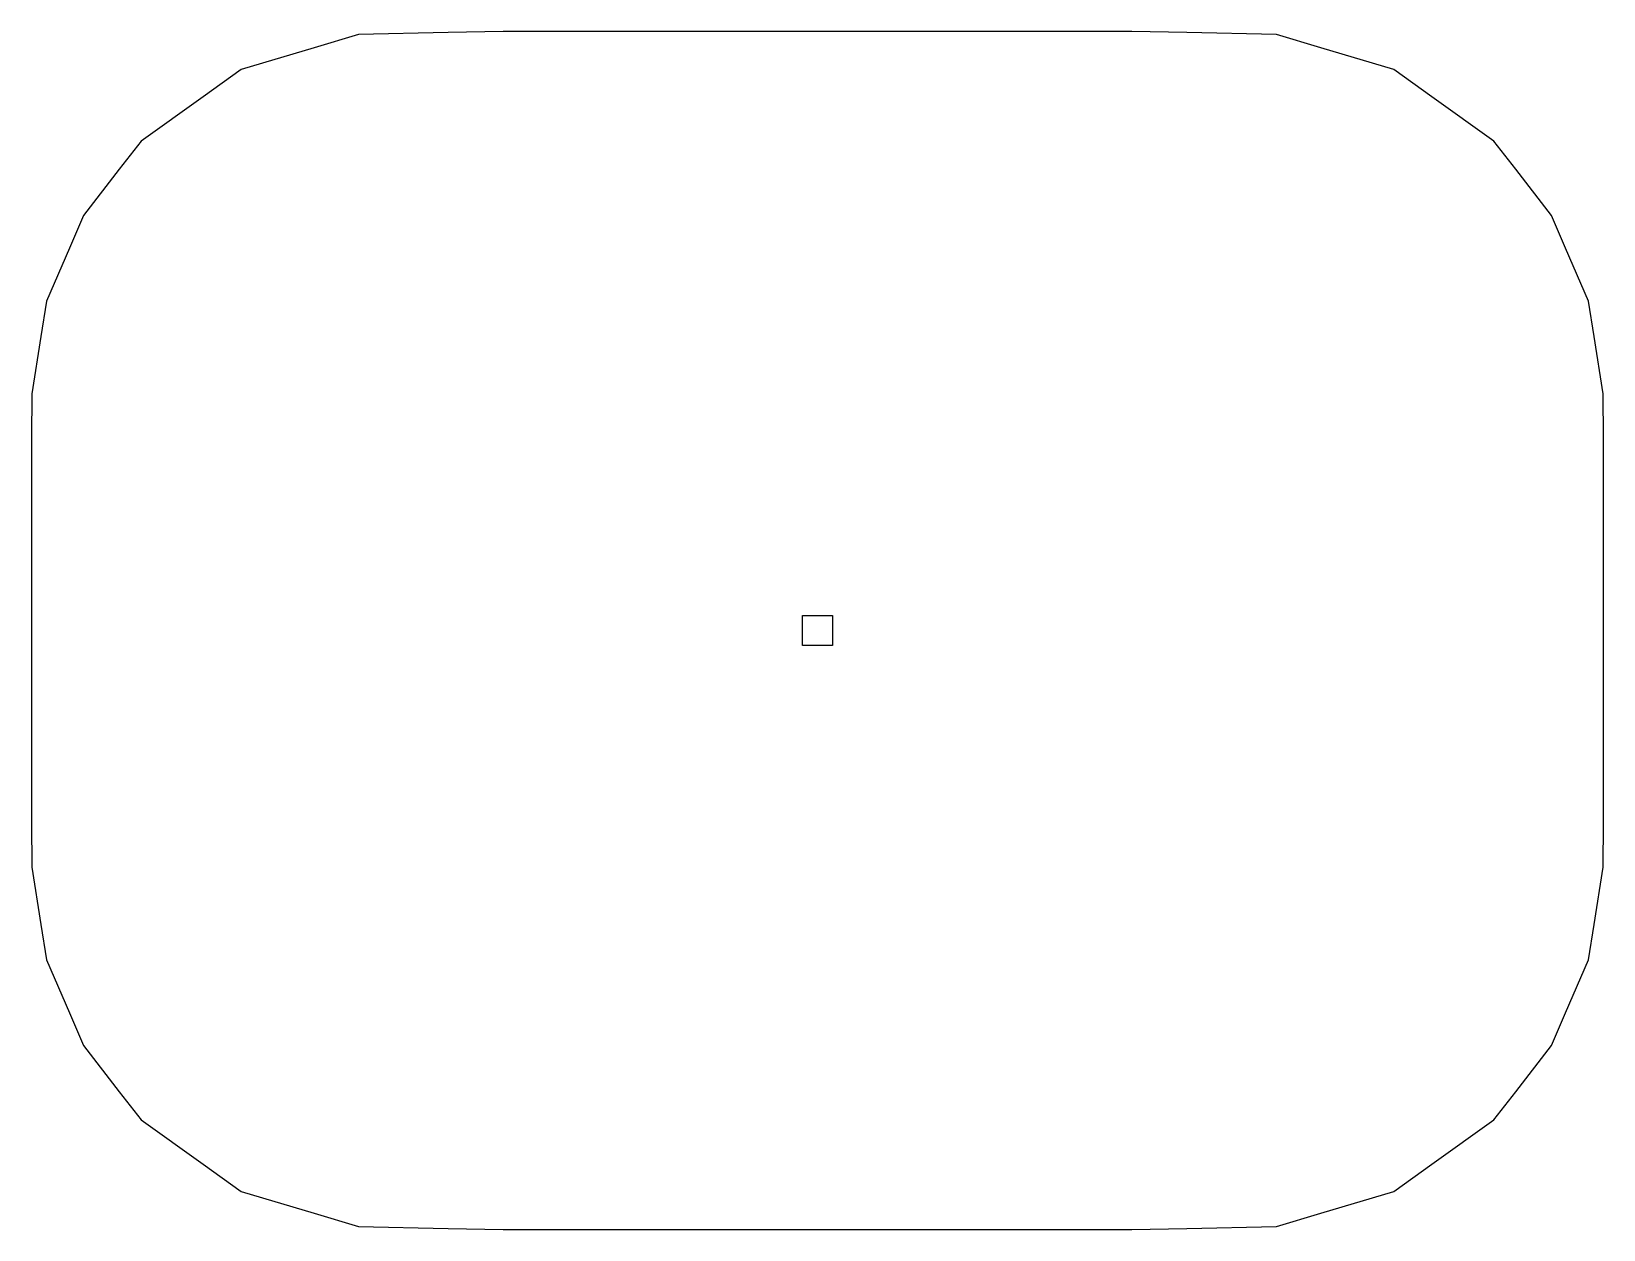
# Model space of a CAD drawing. Extents: x -10.5 to 10.5, y -8 to 8.
import ezdxf

# ---------------------------------------------------------------- set-up
doc = ezdxf.new("R2010")
doc.units = 0

msp = doc.modelspace()

# ---------------------------------------------------------------- linework, layer by layer
for p, q in [((-4.932, 7.985), (-6.131, 7.96)), ((-4.2, 8), (-4.932, 7.985)), ((-2.896, 8), (-4.2, 8)), ((-2.1, 8), (-2.896, 8)), ((-0.796, 8), (-2.1, 8)), ((0, 8), (-0.796, 8)), ((0.796, 8), (0, 8)), ((2.1, 8), (0.796, 8)), ((2.896, 8), (2.1, 8)), ((4.2, 8), (2.896, 8)), ((4.932, 7.985), (4.2, 8)), ((6.131, 7.96), (4.932, 7.985)), ((-6.725, 7.782), (-7.698, 7.491)), ((-6.131, 7.96), (-6.725, 7.782)), ((6.725, 7.782), (6.131, 7.96)), ((7.698, 7.491), (6.725, 7.782)), ((-7.698, 7.491), (-8.205, 7.129)), ((8.205, 7.129), (7.698, 7.491)), ((-8.205, 7.129), (-9.036, 6.536)), ((9.036, 6.536), (8.205, 7.129)), ((-9.036, 6.536), (-9.327, 6.159)), ((9.327, 6.159), (9.036, 6.536)), ((-9.327, 6.159), (-9.805, 5.542)), ((9.805, 5.542), (9.327, 6.159)), ((-9.805, 5.542), (-9.993, 5.108)), ((9.993, 5.108), (9.805, 5.542)), ((-9.993, 5.108), (-10.3, 4.398)), ((10.3, 4.398), (9.993, 5.108)), ((-10.3, 4.398), (-10.375, 3.928)), ((10.375, 3.928), (10.3, 4.398)), ((-10.375, 3.928), (-10.497, 3.159)), ((10.497, 3.159), (10.375, 3.928)), ((-10.497, 3.159), (-10.498, 2.568)), ((10.498, 2.568), (10.497, 3.159)), ((-10.498, 2.568), (-10.5, 1.6)), ((10.5, 1.6), (10.498, 2.568)), ((-10.5, 1.6), (-10.5, 0.994)), ((10.5, 0.994), (10.5, 1.6)), ((-10.5, 0.994), (-10.5, 0)), ((10.5, 0), (10.5, 0.994)), ((-10.5, 0), (-10.5, -0.994)), ((-0.2, -0.2), (-0.2, 0.2)), ((-0.2, 0.2), (0.2, 0.2)), ((0.2, 0.2), (0.2, -0.2)), ((10.5, -0.994), (10.5, 0)), ((0.2, -0.2), (-0.2, -0.2)), ((-10.5, -0.994), (-10.5, -1.6)), ((10.5, -1.6), (10.5, -0.994)), ((-10.5, -1.6), (-10.498, -2.568)), ((10.498, -2.568), (10.5, -1.6)), ((-10.498, -2.568), (-10.497, -3.159)), ((10.497, -3.159), (10.498, -2.568)), ((-10.497, -3.159), (-10.375, -3.928)), ((10.375, -3.928), (10.497, -3.159)), ((-10.375, -3.928), (-10.3, -4.398)), ((10.3, -4.398), (10.375, -3.928)), ((-10.3, -4.398), (-9.993, -5.108)), ((9.993, -5.108), (10.3, -4.398)), ((-9.993, -5.108), (-9.805, -5.542)), ((9.805, -5.542), (9.993, -5.108)), ((-9.805, -5.542), (-9.327, -6.159)), ((9.327, -6.159), (9.805, -5.542)), ((-9.327, -6.159), (-9.036, -6.536)), ((9.036, -6.536), (9.327, -6.159)), ((-9.036, -6.536), (-8.205, -7.129)), ((8.205, -7.129), (9.036, -6.536)), ((-8.205, -7.129), (-7.698, -7.491)), ((7.698, -7.491), (8.205, -7.129)), ((-7.698, -7.491), (-6.725, -7.782)), ((6.725, -7.782), (7.698, -7.491)), ((-6.725, -7.782), (-6.131, -7.96)), ((-6.131, -7.96), (-4.932, -7.985)), ((4.932, -7.985), (6.131, -7.96)), ((6.131, -7.96), (6.725, -7.782)), ((-4.932, -7.985), (-4.2, -8)), ((-4.2, -8), (-2.896, -8)), ((-2.896, -8), (-2.1, -8)), ((-2.1, -8), (-0.796, -8)), ((-0.796, -8), (0, -8)), ((0, -8), (0.796, -8)), ((0.796, -8), (2.1, -8)), ((2.1, -8), (2.896, -8)), ((2.896, -8), (4.2, -8)), ((4.2, -8), (4.932, -7.985))]:
    msp.add_line(p, q)

doc.saveas('drawing.dxf')
